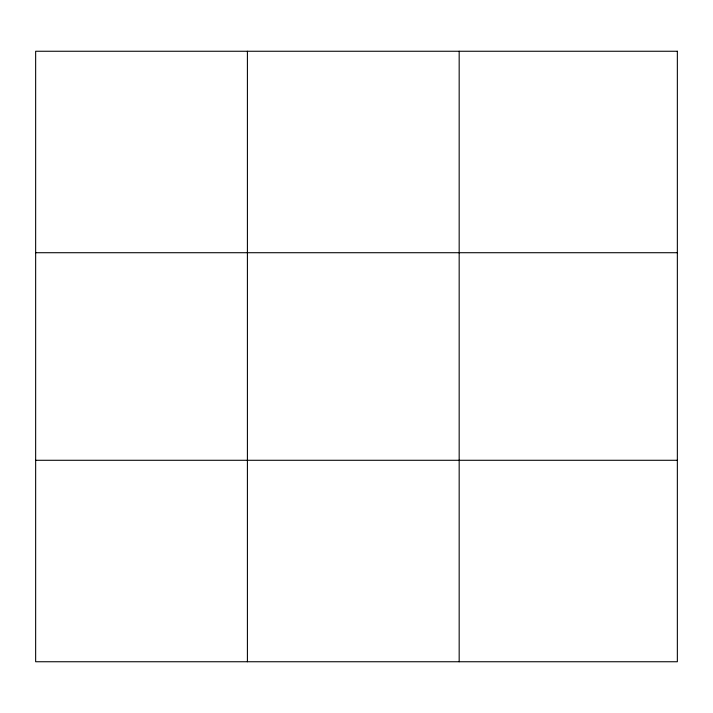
<?xml version="1.0" encoding="UTF-8"?>
<svg xmlns="http://www.w3.org/2000/svg" width="713" height="713" viewBox="0 0 713 713"><rect width="100%" height="100%" fill="white"/><g stroke="black" fill="none" stroke-linecap="round" stroke-linejoin="round"><path stroke-width="1.07" d="M247.411 51.256L247.411 661.744M459.172 51.256L459.172 661.744M35.65 252.714L677.35 252.714M35.65 460.286L677.35 460.286M677.35 51.256L677.35 661.744L35.65 661.744L35.65 51.256L677.35 51.256"/></g></svg>
